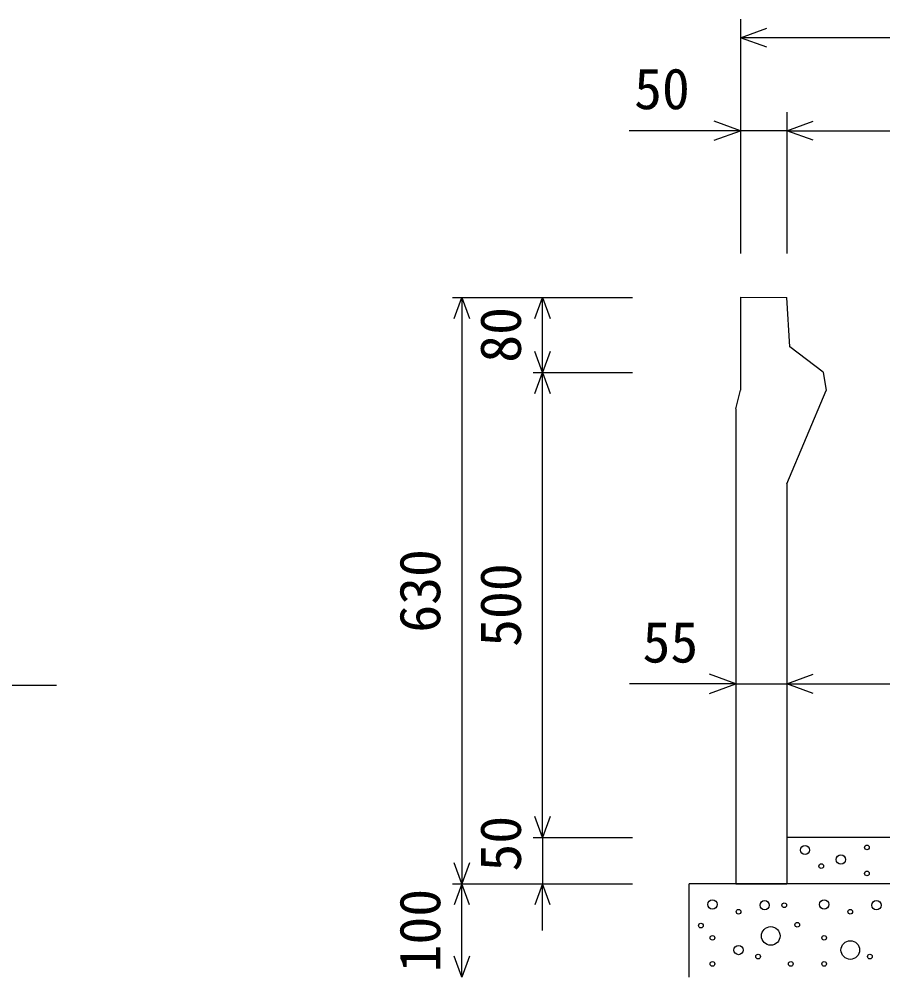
# Model space of a CAD drawing. Units: millimetres, scale not verified. Extents: x -16800 to 16800, y -5940 to 5940.
# Drawn here: x 6275 to 7203, y 2853 to 3878 of the extents above; entities that cross this region are included whole.
import ezdxf
from ezdxf.enums import TextEntityAlignment as Align

# ---------------------------------------------------------------- set-up
doc = ezdxf.new("R2010")
doc.units = ezdxf.units.MM
doc.header["$LTSCALE"] = 20
for name, color, linetype, lineweight in [('0-0_DIM', 7, 'Continuous', 25), ('0-2_HATCH', 6, 'Continuous', 25), ('0-5_OUTLINE', 3, 'Continuous', 25)]:
    doc.layers.add(name, color=color, linetype=linetype, lineweight=lineweight)
doc.styles.add('ＭＳ ゴシック', font='')
doc.styles.get('ＭＳ ゴシック').set_extended_font_data('MS Gothic')

msp = doc.modelspace()

# ---------------------------------------------------------------- linework, layer by layer
at = {"layer": '0-0_DIM'}
for p, q in [((7050, 3877.83), (7050, 3626.09)), ((7450, 3857.83), (7050, 3857.83)), ((7100, 3777.83), (7100, 3626.09)), ((7050, 3757.83), (6930.34, 3757.83)), ((7100, 3757.83), (7050, 3757.83)), ((7100, 3757.83), (7400, 3757.83)), ((6740.8, 3578.62), (6934.13, 3578.62)), ((6750.8, 3578.62), (6750.8, 2948.62)), ((6837.46, 3498.12), (6837.46, 3578.62)), ((6827.46, 3498.12), (6934.13, 3498.12)), ((6837.46, 2998.62), (6837.46, 3498.12)), ((5668.65, 3162.27), (6315.53, 3162.27)), ((7045, 3163.62), (6930.94, 3163.62)), ((7045, 3163.62), (7100, 3163.62)), ((7100, 3163.62), (7400, 3163.62)), ((6827.46, 2998.62), (6934.13, 2998.62)), ((6837.46, 2998.62), (6837.46, 2948.62)), ((6740.8, 2948.62), (6934.13, 2948.62)), ((6750.8, 2848.62), (6750.8, 2948.62)), ((6837.46, 2898.62), (6837.46, 2948.62))]:
    msp.add_line(p, q, dxfattribs=at)
for points in [[(7078.23, 3847.57), (7050.04, 3857.83), (7078.23, 3868.09)], [(7021.81, 3747.57), (7050, 3757.83), (7021.81, 3768.09)], [(7128.19, 3747.57), (7100, 3757.83), (7128.19, 3768.09)], [(6742.59, 3556.07), (6750.8, 3578.62), (6759.01, 3556.07)], [(6829.26, 3556.07), (6837.46, 3578.62), (6845.67, 3556.07)], [(6845.67, 3520.67), (6837.46, 3498.12), (6829.26, 3520.67)], [(6829.26, 3475.57), (6837.46, 3498.12), (6845.67, 3475.57)], [(7016.81, 3153.36), (7045, 3163.62), (7016.81, 3173.88)], [(7128.19, 3153.36), (7100, 3163.62), (7128.19, 3173.88)], [(6845.67, 3021.17), (6837.46, 2998.62), (6829.26, 3021.17)], [(6759.01, 2971.17), (6750.8, 2948.62), (6742.59, 2971.17)], [(6759.01, 2926.07), (6750.8, 2948.62), (6742.59, 2926.07)], [(6845.67, 2926.07), (6837.46, 2948.62), (6829.26, 2926.07)], [(6759.01, 2871.17), (6750.8, 2848.62), (6742.59, 2871.17)]]:
    msp.add_lwpolyline(points, dxfattribs=at)
at = {"layer": '0-2_HATCH'}
for centre, radius in [((7119.37, 2985.12), 5), ((7185.93, 2987.93), 2.5), ((7157.89, 2974.8), 5), ((7136.86, 2967.8), 2.5), ((7185.93, 2959.92), 2.5), ((7019.97, 2926.67), 5), ((7139.97, 2926.67), 5), ((7048.01, 2918.8), 2.5), ((7076.04, 2925.8), 5), ((7097.07, 2925.8), 2.5), ((7168.01, 2918.8), 2.5), ((7196.04, 2925.8), 5), ((7007.55, 2903.88), 2.5), ((7082.58, 2892.79), 10), ((7111.09, 2904.79), 2.5), ((7019.97, 2890.78), 2.5), ((7139.97, 2890.78), 2.5), ((7048.01, 2877.65), 5), ((7168.01, 2877.65), 10), ((7069.03, 2870.65), 2.5), ((7189.03, 2870.65), 2.5), ((7019.97, 2862.77), 2.5), ((7104.08, 2862.77), 2.5), ((7139.97, 2862.77), 2.5)]:
    msp.add_circle(centre, radius, dxfattribs=at)
at = {"layer": '0-5_OUTLINE'}
for p, q in [((7050, 3579.12), (7050, 3479.12)), ((7050, 3579.12), (7100, 3578.62)), ((7139, 3498.62), (7142, 3478.62)), ((7045, 3459.12), (7050, 3479.12)), ((7100, 3378.62), (7142, 3478.62)), ((7045, 3459.12), (7045, 2948.62)), ((7100, 3378.62), (7100, 2948.62)), ((7400, 2998.62), (7100, 2998.62)), ((7805, 2948.62), (6995, 2948.62)), ((6995, 2848.62), (6995, 2948.62)), ((7045, 2948.62), (7100, 2948.62))]:
    msp.add_line(p, q, dxfattribs=at)
msp.add_lwpolyline([(7139, 3498.62), (7103, 3525.75), (7100, 3578.62)], dxfattribs=at)

# ---------------------------------------------------------------- texts
at = {"layer": '0-0_DIM', "style": 'ＭＳ ゴシック'}
for s, p in [('50', (6935.81, 3767.83)), ('55', (6944.85, 3173.32))]:
    msp.add_text(s, height=43.99, dxfattribs=at).set_placement(p, align=Align.BOTTOM_LEFT)
for s, p in [('80', (6827.46, 3508.62)), ('630', (6740.8, 3218.62)), ('500', (6827.46, 3203.37)), ('50', (6827.46, 2961.95)), ('100', (6740.8, 2853.62))]:
    msp.add_text(s, height=43.99, rotation=90, dxfattribs=at).set_placement(p, align=Align.BOTTOM_LEFT)

doc.saveas('drawing.dxf')
